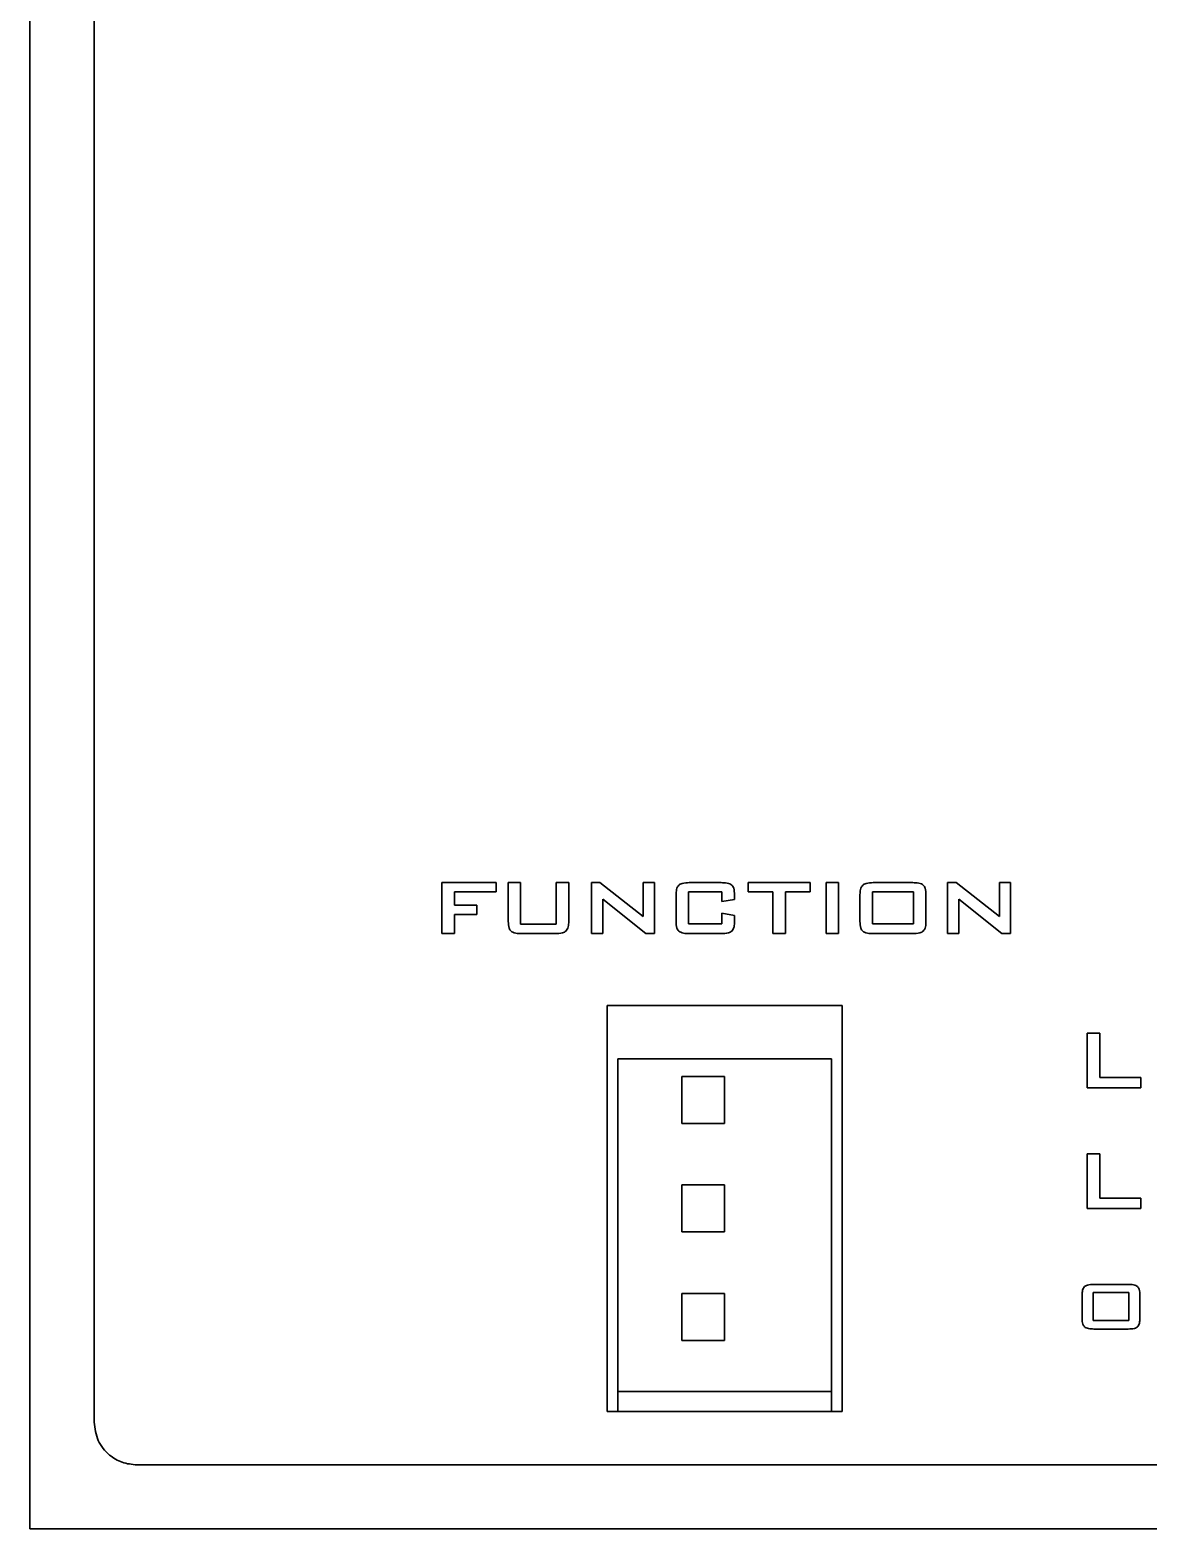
# Model space of a CAD drawing. Header units: millimetres. Extents: x 8 to 774, y 1 to 562.
# Drawn here: x 99.64 to 125.8, y 312 to 347.07 of the extents above; entities that cross this region are included whole.
import ezdxf

# ---------------------------------------------------------------- set-up
doc = ezdxf.new("R2010")
doc.units = ezdxf.units.MM
doc.layers.get('0').update_dxf_attribs({"lineweight": 9})

# ---------------------------------------------------------------- blocks, each defined once
blk = doc.blocks.new('A$C54D20959')
at = {"color": 7, "linetype": 'Continuous', "lineweight": 30}
for p, q in [((-10.25, -10), (-10.25, -90)), ((-8.75, -12.5), (-8.749, -87.501)), ((0.655, -74.876), (-0.612, -74.876)), ((-0.612, -74.876), (-0.612, -76.07)), ((0.655, -75.09), (0.655, -74.876)), ((1.229, -74.876), (0.94, -74.876)), ((0.94, -74.876), (0.94, -75.787)), ((1.229, -75.846), (1.229, -74.876)), ((2.354, -74.876), (2.06, -74.876)), ((2.06, -74.876), (2.06, -75.846)), ((2.354, -75.787), (2.354, -74.876)), ((3.084, -74.876), (2.884, -74.876)), ((2.884, -74.876), (2.884, -76.07)), ((4.097, -75.669), (3.084, -74.876)), ((4.36, -74.876), (4.097, -74.876)), ((4.097, -74.876), (4.097, -75.669)), ((4.36, -76.07), (4.36, -74.876)), ((5.92, -74.876), (5.175, -74.876)), ((8, -74.876), (6.555, -74.876)), ((6.555, -74.876), (6.555, -75.09)), ((8, -75.09), (8, -74.876)), ((8.665, -74.876), (8.376, -74.876)), ((8.376, -74.876), (8.376, -76.07)), ((8.665, -76.07), (8.665, -74.876)), ((10.402, -74.876), (9.478, -74.876)), ((11.415, -74.876), (11.215, -74.876)), ((11.215, -74.876), (11.215, -76.07)), ((12.428, -75.669), (11.415, -74.876)), ((12.691, -74.876), (12.428, -74.876)), ((12.428, -74.876), (12.428, -75.669)), ((12.691, -76.07), (12.691, -74.876)), ((-0.318, -75.401), (-0.318, -75.09)), ((-0.318, -75.09), (0.655, -75.09)), ((0.205, -75.401), (-0.318, -75.401)), ((0.205, -75.623), (0.205, -75.401)), ((3.149, -75.265), (4.159, -76.07)), ((3.149, -76.07), (3.149, -75.265)), ((4.865, -75.157), (4.865, -75.787)), ((5.155, -75.841), (5.155, -75.095)), ((5.155, -75.095), (5.939, -75.095)), ((5.939, -75.095), (5.939, -75.316)), ((5.939, -75.316), (6.233, -75.273)), ((6.233, -75.273), (6.233, -75.157)), ((6.555, -75.09), (7.131, -75.09)), ((7.131, -75.09), (7.131, -76.07)), ((7.422, -76.07), (7.422, -75.09)), ((7.422, -75.09), (8, -75.09)), ((9.168, -75.157), (9.168, -75.787)), ((10.421, -75.095), (9.459, -75.095)), ((9.459, -75.095), (9.459, -75.841)), ((10.421, -75.841), (10.421, -75.095)), ((10.712, -75.787), (10.712, -75.157)), ((11.479, -75.265), (12.49, -76.07)), ((11.479, -76.07), (11.479, -75.265)), ((-0.318, -75.623), (0.205, -75.623)), ((-0.318, -76.07), (-0.318, -75.623)), ((6.233, -75.647), (5.939, -75.587)), ((5.939, -75.587), (5.939, -75.841)), ((6.233, -75.787), (6.233, -75.647)), ((-0.612, -76.07), (-0.318, -76.07)), ((2.06, -75.846), (1.229, -75.846)), ((1.25, -76.07), (2.04, -76.07)), ((2.884, -76.07), (3.149, -76.07)), ((4.159, -76.07), (4.36, -76.07)), ((5.939, -75.841), (5.155, -75.841)), ((5.175, -76.07), (5.92, -76.07)), ((7.131, -76.07), (7.422, -76.07)), ((8.376, -76.07), (8.665, -76.07)), ((9.459, -75.841), (10.421, -75.841)), ((9.478, -76.07), (10.402, -76.07)), ((11.215, -76.07), (11.479, -76.07)), ((12.49, -76.07), (12.691, -76.07)), ((3.251, -77.75), (3.251, -87.25)), ((3.251, -77.75), (8.75, -77.75)), ((8.75, -87.25), (8.75, -77.75)), ((14.78, -78.402), (14.483, -78.402)), ((14.483, -78.402), (14.483, -79.677)), ((14.78, -79.437), (14.78, -78.402)), ((8.5, -79), (3.5, -79)), ((3.5, -79), (3.5, -87.25)), ((8.5, -87.25), (8.5, -79)), ((6, -79.41), (5, -79.41)), ((5, -79.41), (5, -80.51)), ((6, -80.51), (6, -79.41)), ((15.736, -79.437), (14.78, -79.437)), ((15.736, -79.677), (15.736, -79.437)), ((14.483, -79.677), (15.736, -79.677)), ((5, -80.51), (6, -80.51)), ((14.78, -81.224), (14.483, -81.224)), ((14.483, -81.224), (14.483, -82.499)), ((14.78, -82.259), (14.78, -81.224)), ((6, -81.95), (5, -81.95)), ((5, -81.95), (5, -83.05)), ((6, -83.05), (6, -81.95)), ((15.736, -82.259), (14.78, -82.259)), ((15.736, -82.499), (15.736, -82.259)), ((14.483, -82.499), (15.736, -82.499)), ((5, -83.05), (6, -83.05)), ((6, -84.49), (5, -84.49)), ((5, -84.49), (5, -85.59)), ((6, -85.59), (6, -84.49)), ((14.365, -84.523), (14.365, -85.074)), ((15.461, -84.469), (14.62, -84.469)), ((14.62, -84.469), (14.62, -85.121)), ((15.444, -84.277), (14.636, -84.277)), ((15.461, -85.121), (15.461, -84.469)), ((15.716, -85.074), (15.716, -84.523)), ((14.62, -85.121), (15.461, -85.121)), ((14.636, -85.321), (15.444, -85.321)), ((5, -85.59), (6, -85.59)), ((3.5, -86.78), (8.5, -86.78)), ((8.75, -87.25), (3.251, -87.25)), ((8.5, -87.25), (3.5, -87.25)), ((-7.749, -88.5), (47.251, -88.5)), ((-10.25, -90), (49.75, -90))]:
    blk.add_line(p, q, dxfattribs=at)
for points, knots in [([(4.929, -74.935), (4.917, -74.949), (4.893, -74.978), (4.869, -75.055), (4.866, -75.116), (4.865, -75.157)], [0, 0, 0, 0, 0.218897, 0.477614, 1, 1, 1, 1]), ([(5.175, -74.876), (5.118, -74.878), (5.046, -74.881), (4.964, -74.909), (4.94, -74.927), (4.929, -74.935)], [0, 0, 0, 0, 0.651986, 0.840613, 1, 1, 1, 1]), ([(6.169, -74.935), (6.154, -74.925), (6.121, -74.902), (6.036, -74.88), (5.967, -74.878), (5.92, -74.876)], [0, 0, 0, 0, 0.205529, 0.463063, 1, 1, 1, 1]), ([(6.233, -75.157), (6.231, -75.107), (6.228, -75.041), (6.197, -74.967), (6.178, -74.946), (6.169, -74.935)], [0, 0, 0, 0, 0.63851, 0.830176, 1, 1, 1, 1]), ([(9.232, -74.935), (9.221, -74.949), (9.196, -74.978), (9.172, -75.055), (9.17, -75.116), (9.168, -75.157)], [0, 0, 0, 0, 0.218118, 0.47691, 1, 1, 1, 1]), ([(9.478, -74.876), (9.422, -74.878), (9.349, -74.881), (9.267, -74.909), (9.243, -74.927), (9.232, -74.935)], [0, 0, 0, 0, 0.652694, 0.841011, 1, 1, 1, 1]), ([(10.649, -74.935), (10.635, -74.925), (10.602, -74.902), (10.517, -74.88), (10.448, -74.878), (10.402, -74.876)], [0, 0, 0, 0, 0.203687, 0.460973, 1, 1, 1, 1]), ([(10.712, -75.157), (10.71, -75.107), (10.707, -75.041), (10.677, -74.967), (10.658, -74.946), (10.649, -74.935)], [0, 0, 0, 0, 0.63961, 0.830988, 1, 1, 1, 1]), ([(0.94, -75.787), (0.942, -75.838), (0.945, -75.905), (0.976, -75.979), (0.995, -76), (1.004, -76.01)], [0, 0, 0, 0, 0.64116, 0.832046, 1, 1, 1, 1]), ([(1.004, -76.01), (1.019, -76.021), (1.051, -76.044), (1.136, -76.066), (1.204, -76.068), (1.25, -76.07)], [0, 0, 0, 0, 0.207626, 0.465451, 1, 1, 1, 1]), ([(2.04, -76.07), (2.096, -76.068), (2.17, -76.065), (2.253, -76.036), (2.277, -76.018), (2.288, -76.01)], [0, 0, 0, 0, 0.651544, 0.840151, 1, 1, 1, 1]), ([(2.288, -76.01), (2.3, -75.996), (2.325, -75.967), (2.35, -75.89), (2.352, -75.828), (2.354, -75.787)], [0, 0, 0, 0, 0.219896, 0.478141, 1, 1, 1, 1]), ([(4.865, -75.787), (4.867, -75.838), (4.87, -75.905), (4.901, -75.979), (4.92, -76), (4.929, -76.01)], [0, 0, 0, 0, 0.640874, 0.831955, 1, 1, 1, 1]), ([(4.929, -76.01), (4.944, -76.021), (4.977, -76.044), (5.061, -76.066), (5.129, -76.068), (5.175, -76.07)], [0, 0, 0, 0, 0.20955, 0.468076, 1, 1, 1, 1]), ([(5.92, -76.07), (5.977, -76.068), (6.05, -76.065), (6.133, -76.036), (6.157, -76.018), (6.168, -76.01)], [0, 0, 0, 0, 0.652614, 0.840925, 1, 1, 1, 1]), ([(6.168, -76.01), (6.18, -75.996), (6.204, -75.967), (6.229, -75.89), (6.231, -75.828), (6.233, -75.787)], [0, 0, 0, 0, 0.219108, 0.47743, 1, 1, 1, 1]), ([(9.168, -75.787), (9.17, -75.838), (9.173, -75.905), (9.204, -75.979), (9.223, -76), (9.232, -76.01)], [0, 0, 0, 0, 0.641979, 0.83277, 1, 1, 1, 1]), ([(9.232, -76.01), (9.246, -76.021), (9.279, -76.044), (9.364, -76.066), (9.432, -76.068), (9.478, -76.07)], [0, 0, 0, 0, 0.207128, 0.464669, 1, 1, 1, 1]), ([(10.402, -76.07), (10.458, -76.068), (10.531, -76.065), (10.613, -76.037), (10.637, -76.019), (10.648, -76.01)], [0, 0, 0, 0, 0.65154, 0.840083, 1, 1, 1, 1]), ([(10.648, -76.01), (10.659, -75.997), (10.684, -75.968), (10.708, -75.891), (10.71, -75.829), (10.712, -75.787)], [0, 0, 0, 0, 0.216691, 0.475015, 1, 1, 1, 1]), ([(14.421, -84.329), (14.411, -84.341), (14.39, -84.366), (14.369, -84.433), (14.367, -84.487), (14.365, -84.523)], [0, 0, 0, 0, 0.21694, 0.475517, 1, 1, 1, 1]), ([(14.636, -84.277), (14.587, -84.279), (14.523, -84.281), (14.451, -84.306), (14.43, -84.322), (14.421, -84.329)], [0, 0, 0, 0, 0.653682, 0.841741, 1, 1, 1, 1]), ([(15.661, -84.329), (15.648, -84.32), (15.62, -84.299), (15.545, -84.281), (15.485, -84.279), (15.444, -84.277)], [0, 0, 0, 0, 0.204598, 0.462089, 1, 1, 1, 1]), ([(15.716, -84.523), (15.714, -84.479), (15.711, -84.421), (15.685, -84.356), (15.668, -84.338), (15.661, -84.329)], [0, 0, 0, 0, 0.641372, 0.832348, 1, 1, 1, 1]), ([(14.365, -85.074), (14.367, -85.119), (14.369, -85.177), (14.396, -85.242), (14.413, -85.261), (14.421, -85.27)], [0, 0, 0, 0, 0.641597, 0.832606, 1, 1, 1, 1]), ([(15.659, -85.27), (15.669, -85.258), (15.691, -85.233), (15.712, -85.165), (15.714, -85.11), (15.716, -85.074)], [0, 0, 0, 0, 0.217023, 0.475585, 1, 1, 1, 1]), ([(14.421, -85.27), (14.433, -85.279), (14.462, -85.299), (14.536, -85.318), (14.596, -85.32), (14.636, -85.321)], [0, 0, 0, 0, 0.205737, 0.46342, 1, 1, 1, 1]), ([(15.444, -85.321), (15.494, -85.32), (15.557, -85.318), (15.629, -85.293), (15.65, -85.277), (15.659, -85.27)], [0, 0, 0, 0, 0.652313, 0.840768, 1, 1, 1, 1]), ([(-8.749, -87.501), (-8.73, -87.65), (-8.692, -87.942), (-8.425, -88.268), (-8.099, -88.465), (-7.867, -88.488), (-7.749, -88.5)], [0, 0, 0, 0, 0.283608, 0.557845, 0.775, 1, 1, 1, 1])]:
    blk.add_open_spline(points, degree=3, knots=knots, dxfattribs=at)

msp = doc.modelspace()

# ---------------------------------------------------------------- block references
msp.add_blockref('A$C54D20959', (109.89, 401.997))

doc.saveas('drawing.dxf')
